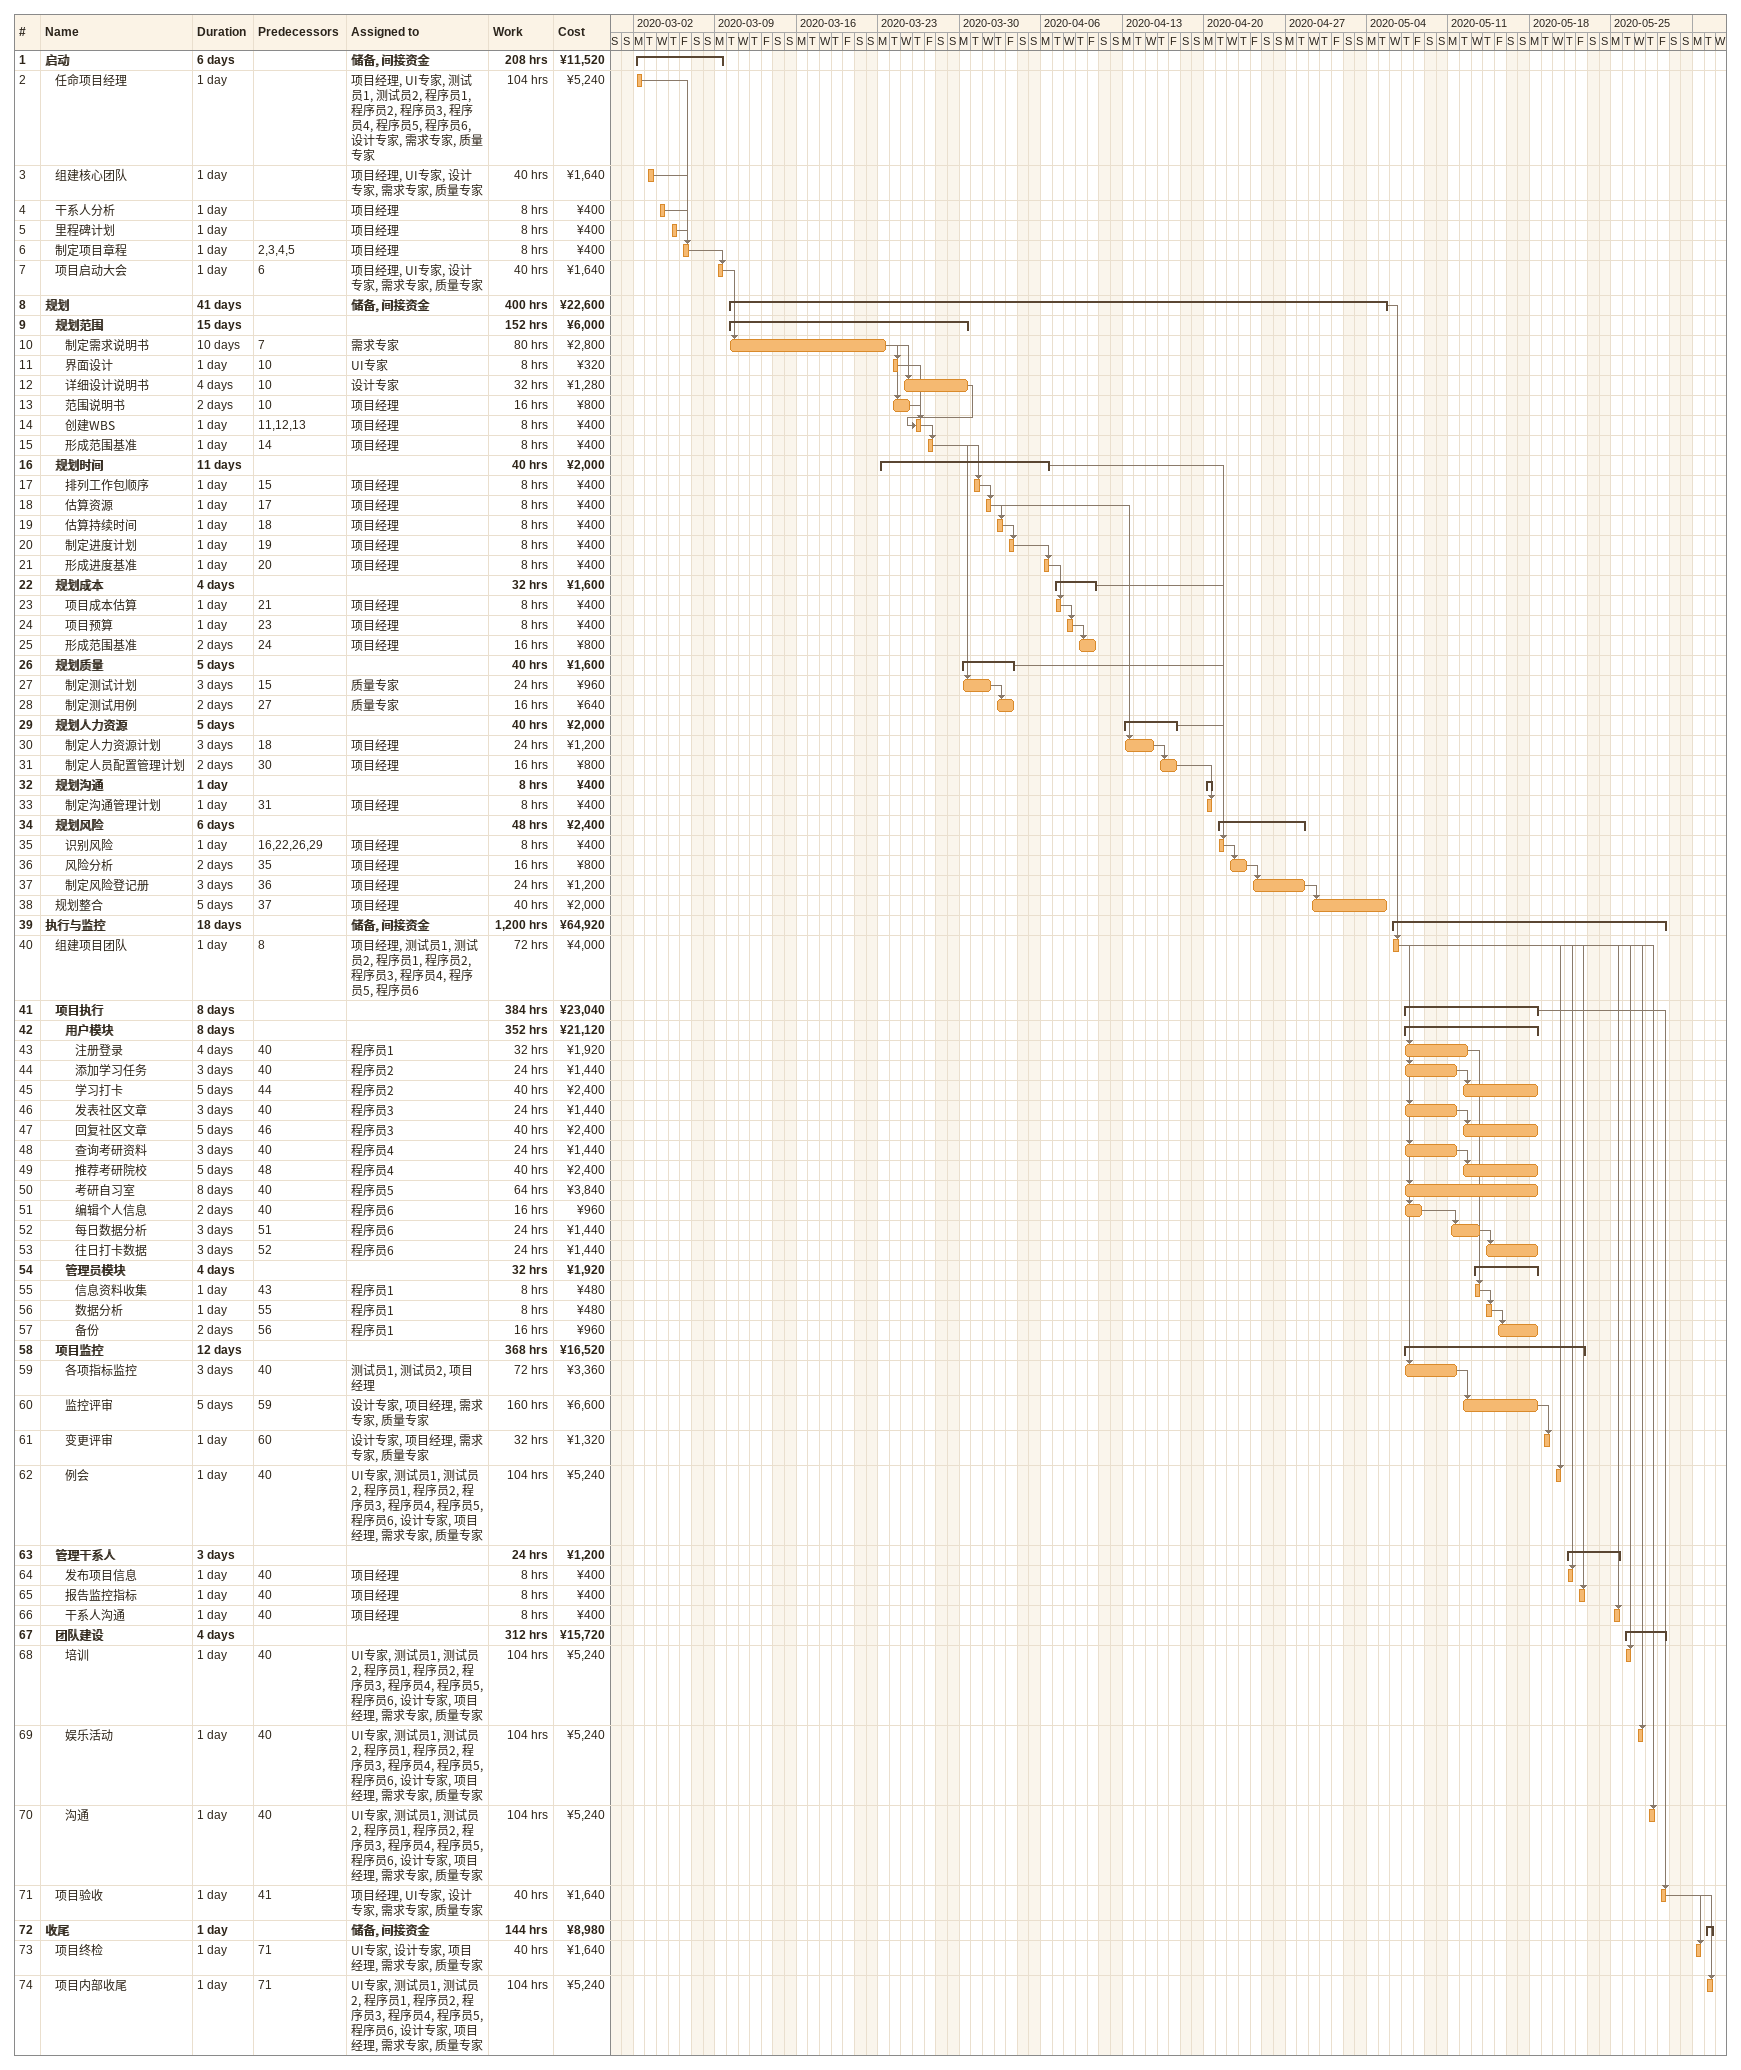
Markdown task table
| ID | Level | Task | Duration | Start | Finish | Predecessors | Resources | Work (h) | Cost (¥) |
|---|---|---|---|---|---|---|---|---|---|
| 1 | 1 | **启动** | 6d | 2020-03-02 | 2020-03-09 |  | 储备, 间接资金 | 208 | 11520 |
| 2 | 2 | 任命项目经理 | 1d | 2020-03-02 | 2020-03-02 |  | 项目经理, UI专家, 测试员1, 测试员2, 程序员1, 程序员2, 程序员3, 程序员4, 程序员5, 程序员6, 设计专家, 需求专家, 质量专家 | 104 | 5240 |
| 3 | 2 | 组建核心团队 | 1d | 2020-03-03 | 2020-03-03 |  | 项目经理, UI专家, 设计专家, 需求专家, 质量专家 | 40 | 1640 |
| 4 | 2 | 干系人分析 | 1d | 2020-03-04 | 2020-03-04 |  | 项目经理 | 8 | 400 |
| 5 | 2 | 里程碑计划 | 1d | 2020-03-05 | 2020-03-05 |  | 项目经理 | 8 | 400 |
| 6 | 2 | 制定项目章程 | 1d | 2020-03-06 | 2020-03-06 | 2, 3, 4, 5 | 项目经理 | 8 | 400 |
| 7 | 2 | 项目启动大会 | 1d | 2020-03-09 | 2020-03-09 | 6 | 项目经理, UI专家, 设计专家, 需求专家, 质量专家 | 40 | 1640 |
| 8 | 1 | **规划** | 41d | 2020-03-10 | 2020-05-05 |  | 储备, 间接资金 | 400 | 22600 |
| 9 | 2 | **规划范围** | 15d | 2020-03-10 | 2020-03-30 |  |  | 152 | 6000 |
| 10 | 3 | 制定需求说明书 | 10d | 2020-03-10 | 2020-03-23 | 7 | 需求专家 | 80 | 2800 |
| 11 | 3 | 界面设计 | 1d | 2020-03-24 | 2020-03-24 | 10 | UI专家 | 8 | 320 |
| 12 | 3 | 详细设计说明书 | 4d | 2020-03-25 | 2020-03-30 | 10 | 设计专家 | 32 | 1280 |
| 13 | 3 | 范围说明书 | 2d | 2020-03-24 | 2020-03-25 | 10 | 项目经理 | 16 | 800 |
| 14 | 3 | 创建WBS | 1d | 2020-03-26 | 2020-03-26 | 11, 12, 13 | 项目经理 | 8 | 400 |
| 15 | 3 | 形成范围基准 | 1d | 2020-03-27 | 2020-03-27 | 14 | 项目经理 | 8 | 400 |
| 16 | 2 | **规划时间** | 11d | 2020-03-23 | 2020-04-06 |  |  | 40 | 2000 |
| 17 | 3 | 排列工作包顺序 | 1d | 2020-03-31 | 2020-03-31 | 15 | 项目经理 | 8 | 400 |
| 18 | 3 | 估算资源 | 1d | 2020-04-01 | 2020-04-01 | 17 | 项目经理 | 8 | 400 |
| 19 | 3 | 估算持续时间 | 1d | 2020-04-02 | 2020-04-02 | 18 | 项目经理 | 8 | 400 |
| 20 | 3 | 制定进度计划 | 1d | 2020-04-03 | 2020-04-03 | 19 | 项目经理 | 8 | 400 |
| 21 | 3 | 形成进度基准 | 1d | 2020-04-06 | 2020-04-06 | 20 | 项目经理 | 8 | 400 |
| 22 | 2 | **规划成本** | 4d | 2020-04-07 | 2020-04-10 |  |  | 32 | 1600 |
| 23 | 3 | 项目成本估算 | 1d | 2020-04-07 | 2020-04-07 | 21 | 项目经理 | 8 | 400 |
| 24 | 3 | 项目预算 | 1d | 2020-04-08 | 2020-04-08 | 23 | 项目经理 | 8 | 400 |
| 25 | 3 | 形成范围基准 | 2d | 2020-04-09 | 2020-04-10 | 24 | 项目经理 | 16 | 800 |
| 26 | 2 | **规划质量** | 5d | 2020-03-30 | 2020-04-03 |  |  | 40 | 1600 |
| 27 | 3 | 制定测试计划 | 3d | 2020-03-30 | 2020-04-01 | 15 | 质量专家 | 24 | 960 |
| 28 | 3 | 制定测试用例 | 2d | 2020-04-02 | 2020-04-03 | 27 | 质量专家 | 16 | 640 |
| 29 | 2 | **规划人力资源** | 5d | 2020-04-13 | 2020-04-17 |  |  | 40 | 2000 |
| 30 | 3 | 制定人力资源计划 | 3d | 2020-04-13 | 2020-04-15 | 18 | 项目经理 | 24 | 1200 |
| 31 | 3 | 制定人员配置管理计划 | 2d | 2020-04-16 | 2020-04-17 | 30 | 项目经理 | 16 | 800 |
| 32 | 2 | **规划沟通** | 1d | 2020-04-20 | 2020-04-20 |  |  | 8 | 400 |
| 33 | 3 | 制定沟通管理计划 | 1d | 2020-04-20 | 2020-04-20 | 31 | 项目经理 | 8 | 400 |
| 34 | 2 | **规划风险** | 6d | 2020-04-21 | 2020-04-28 |  |  | 48 | 2400 |
| 35 | 3 | 识别风险 | 1d | 2020-04-21 | 2020-04-21 | 16, 22, 26, 29 | 项目经理 | 8 | 400 |
| 36 | 3 | 风险分析 | 2d | 2020-04-22 | 2020-04-23 | 35 | 项目经理 | 16 | 800 |
| 37 | 3 | 制定风险登记册 | 3d | 2020-04-24 | 2020-04-28 | 36 | 项目经理 | 24 | 1200 |
| 38 | 2 | 规划整合 | 5d | 2020-04-29 | 2020-05-05 | 37 | 项目经理 | 40 | 2000 |
| 39 | 1 | **执行与监控** | 18d | 2020-05-06 | 2020-05-29 |  | 储备, 间接资金 | 1200 | 64920 |
| 40 | 2 | 组建项目团队 | 1d | 2020-05-06 | 2020-05-06 | 8 | 项目经理, 测试员1, 测试员2, 程序员1, 程序员2, 程序员3, 程序员4, 程序员5, 程序员6 | 72 | 4000 |
| 41 | 2 | **项目执行** | 8d | 2020-05-07 | 2020-05-18 |  |  | 384 | 23040 |
| 42 | 3 | **用户模块** | 8d | 2020-05-07 | 2020-05-18 |  |  | 352 | 21120 |
| 43 | 4 | 注册登录 | 4d | 2020-05-07 | 2020-05-12 | 40 | 程序员1 | 32 | 1920 |
| 44 | 4 | 添加学习任务 | 3d | 2020-05-07 | 2020-05-11 | 40 | 程序员2 | 24 | 1440 |
| 45 | 4 | 学习打卡 | 5d | 2020-05-12 | 2020-05-18 | 44 | 程序员2 | 40 | 2400 |
| 46 | 4 | 发表社区文章 | 3d | 2020-05-07 | 2020-05-11 | 40 | 程序员3 | 24 | 1440 |
| 47 | 4 | 回复社区文章 | 5d | 2020-05-12 | 2020-05-18 | 46 | 程序员3 | 40 | 2400 |
| 48 | 4 | 查询考研资料 | 3d | 2020-05-07 | 2020-05-11 | 40 | 程序员4 | 24 | 1440 |
| 49 | 4 | 推荐考研院校 | 5d | 2020-05-12 | 2020-05-18 | 48 | 程序员4 | 40 | 2400 |
| 50 | 4 | 考研自习室 | 8d | 2020-05-07 | 2020-05-18 | 40 | 程序员5 | 64 | 3840 |
| 51 | 4 | 编辑个人信息 | 2d | 2020-05-07 | 2020-05-08 | 40 | 程序员6 | 16 | 960 |
| 52 | 4 | 每日数据分析 | 3d | 2020-05-11 | 2020-05-13 | 51 | 程序员6 | 24 | 1440 |
| 53 | 4 | 往日打卡数据 | 3d | 2020-05-14 | 2020-05-18 | 52 | 程序员6 | 24 | 1440 |
| 54 | 3 | **管理员模块** | 4d | 2020-05-13 | 2020-05-18 |  |  | 32 | 1920 |
| 55 | 4 | 信息资料收集 | 1d | 2020-05-13 | 2020-05-13 | 43 | 程序员1 | 8 | 480 |
| 56 | 4 | 数据分析 | 1d | 2020-05-14 | 2020-05-14 | 55 | 程序员1 | 8 | 480 |
| 57 | 4 | 备份 | 2d | 2020-05-15 | 2020-05-18 | 56 | 程序员1 | 16 | 960 |
| 58 | 2 | **项目监控** | 12d | 2020-05-07 | 2020-05-22 |  |  | 368 | 16520 |
| 59 | 3 | 各项指标监控 | 3d | 2020-05-07 | 2020-05-11 | 40 | 测试员1, 测试员2, 项目经理 | 72 | 3360 |
| 60 | 3 | 监控评审 | 5d | 2020-05-12 | 2020-05-18 | 59 | 设计专家, 项目经理, 需求专家, 质量专家 | 160 | 6600 |
| 61 | 3 | 变更评审 | 1d | 2020-05-19 | 2020-05-19 | 60 | 设计专家, 项目经理, 需求专家, 质量专家 | 32 | 1320 |
| 62 | 3 | 例会 | 1d | 2020-05-20 | 2020-05-20 | 40 | UI专家, 测试员1, 测试员2, 程序员1, 程序员2, 程序员3, 程序员4, 程序员5, 程序员6, 设计专家, 项目经理, 需求专家, 质量专家 | 104 | 5240 |
| 63 | 2 | **管理干系人** | 3d | 2020-05-21 | 2020-05-25 |  |  | 24 | 1200 |
| 64 | 3 | 发布项目信息 | 1d | 2020-05-21 | 2020-05-21 | 40 | 项目经理 | 8 | 400 |
| 65 | 3 | 报告监控指标 | 1d | 2020-05-22 | 2020-05-22 | 40 | 项目经理 | 8 | 400 |
| 66 | 3 | 干系人沟通 | 1d | 2020-05-25 | 2020-05-25 | 40 | 项目经理 | 8 | 400 |
| 67 | 2 | **团队建设** | 4d | 2020-05-26 | 2020-05-29 |  |  | 312 | 15720 |
| 68 | 3 | 培训 | 1d | 2020-05-26 | 2020-05-26 | 40 | UI专家, 测试员1, 测试员2, 程序员1, 程序员2, 程序员3, 程序员4, 程序员5, 程序员6, 设计专家, 项目经理, 需求专家, 质量专家 | 104 | 5240 |
| 69 | 3 | 娱乐活动 | 1d | 2020-05-27 | 2020-05-27 | 40 | UI专家, 测试员1, 测试员2, 程序员1, 程序员2, 程序员3, 程序员4, 程序员5, 程序员6, 设计专家, 项目经理, 需求专家, 质量专家 | 104 | 5240 |
| 70 | 3 | 沟通 | 1d | 2020-05-28 | 2020-05-28 | 40 | UI专家, 测试员1, 测试员2, 程序员1, 程序员2, 程序员3, 程序员4, 程序员5, 程序员6, 设计专家, 项目经理, 需求专家, 质量专家 | 104 | 5240 |
| 71 | 2 | 项目验收 | 1d | 2020-05-29 | 2020-05-29 | 41 | 项目经理, UI专家, 设计专家, 需求专家, 质量专家 | 40 | 1640 |
| 72 | 1 | **收尾** | 1d | 2020-06-02 | 2020-06-02 |  | 储备, 间接资金 | 144 | 8980 |
| 73 | 2 | 项目终检 | 1d | 2020-06-01 | 2020-06-01 | 71 | UI专家, 设计专家, 项目经理, 需求专家, 质量专家 | 40 | 1640 |
| 74 | 2 | 项目内部收尾 | 1d | 2020-06-02 | 2020-06-02 | 71 | UI专家, 测试员1, 测试员2, 程序员1, 程序员2, 程序员3, 程序员4, 程序员5, 程序员6, 设计专家, 项目经理, 需求专家, 质量专家 | 104 | 5240 |
